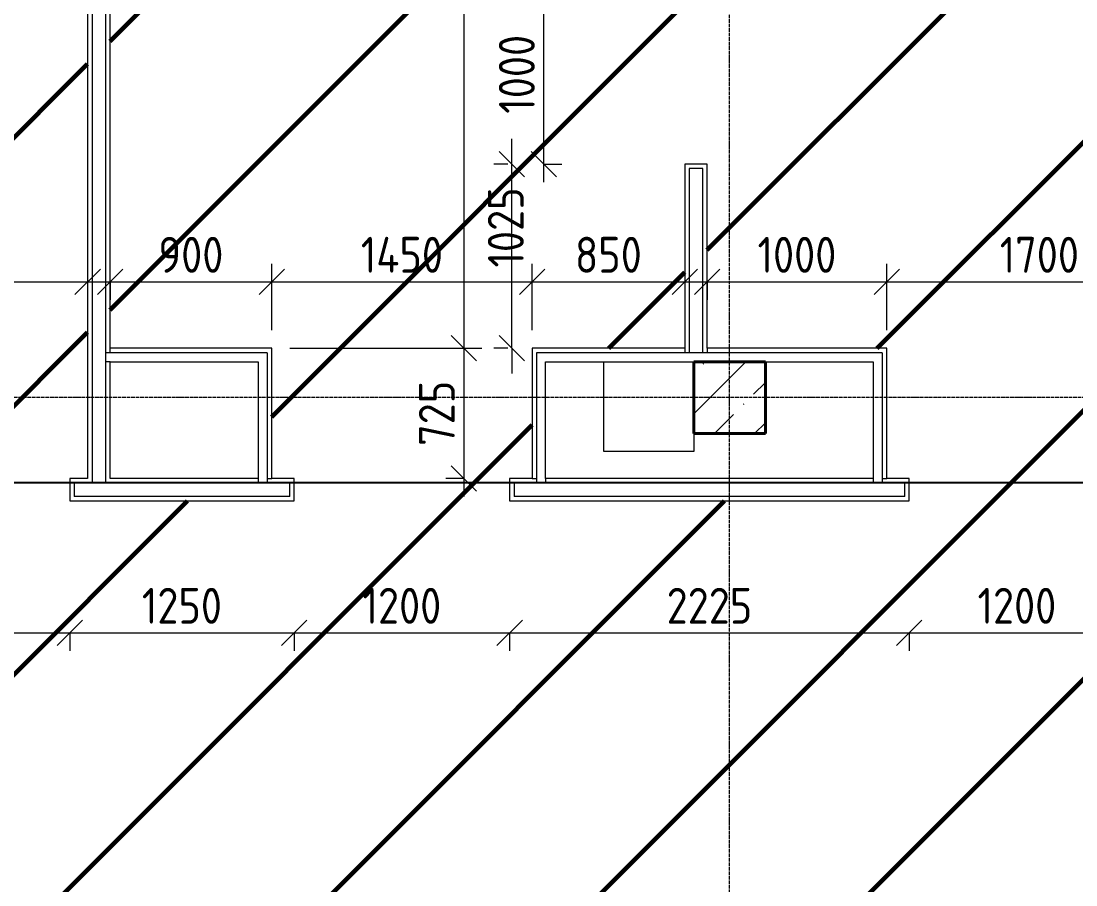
# Model space of a CAD drawing. Header units: millimetres. Extents: x -56773 to 323062, y -262288 to 76460.
# Drawn here: x 51664 to 57538, y -149905 to -145097 of the extents above; entities that cross this region are included whole.
import ezdxf

# ---------------------------------------------------------------- set-up
doc = ezdxf.new("R2010")
doc.units = ezdxf.units.MM
doc.linetypes.add('ADSK_Линия сетки', pattern=[25, 20, -2.5, 0, -2.5])
for name, color, linetype, lineweight in [('1.1)Стяжка керамзит  2 этаж', 5, 'Continuous', 60), ('Несущие колонны', 7, 'Continuous', 18), ('Оси', 7, 'Continuous', 9), ('Перекрытие', 7, 'Continuous', 18), ('Размеры', 7, 'Continuous', 9), ('Стены внутренние', 7, 'Continuous', 18), ('Стены штриховка', 7, 'Continuous', 9)]:
    doc.layers.add(name, color=color, linetype=linetype, lineweight=lineweight)
doc.styles.add('GOST Common_3', font='', dxfattribs={"width": 0.9, "height": 200})
doc.styles.get('GOST Common_3').set_extended_font_data('GOST Common')
doc.dimstyles.new('ADSK_Основной_2_0', dxfattribs={"dimscale": 304.8, "dimtxt": 201.142999, "dimasz": 0.463911, "dimexe": 0.328084, "dimexo": 0.328084, "dimgap": 0.164042, "dimtad": 1, "dimdec": 3, "dimrnd": 0.001, "dimdsep": 46, "dimtxsty": 'GOST Common_3', "dimblk1": 'OBLIQUE', "dimblk2": 'OBLIQUE', "dimsah": 1, "dimcen": 0.09, "dimdle": 0.328084, "dimazin": 2, "dimtfac": 1, "dimtdec": 4, "dimtix": 1, "dimtmove": 0, "dimatfit": 3, "dimfxl": 1, "dimtvp": 1, "dimtolj": 1, "dimtzin": 0, "dimlwd": 20, "dimlwe": 20, "dimarcsym": 2})
doc.dimstyles.new('ADSK_Основной_2_0_2', dxfattribs={"dimscale": 304.8, "dimtxt": 201.142999, "dimasz": 0.463911, "dimexe": 0.328084, "dimexo": 0.328084, "dimgap": 0.164042, "dimtad": 1, "dimdec": 3, "dimrnd": 0.001, "dimdsep": 46, "dimtxsty": 'GOST Common_3', "dimblk1": 'OBLIQUE', "dimblk2": 'OBLIQUE', "dimsah": 1, "dimcen": 0.09, "dimdle": 0.328084, "dimazin": 2, "dimtfac": 1, "dimtdec": 4, "dimtix": 1, "dimtmove": 0, "dimatfit": 3, "dimfxl": 1, "dimtvp": 1, "dimtolj": 1, "dimtzin": 0, "dimlwd": 20, "dimlwe": 20, "dimarcsym": 2})

# ---------------------------------------------------------------- blocks, each defined once
blk = doc.blocks.new('ADSK_КолоннаЖБ_Прямоугольная - 400x400 мм-1807143-Кладочный план 3-го этажа')
at = {"layer": 'Несущие колонны', "lineweight": 40}
for p, q in [((-200, 200), (200, 200)), ((-200, -200), (-200, 200)), ((200, 200), (200, -200)), ((200, -200), (-200, -200))]:
    blk.add_line(p, q, dxfattribs=at)
blk = doc.blocks.new('_Oblique')
at = {"color": 0, "linetype": 'ByBlock', "lineweight": -2}
blk.add_line((-0.5, -0.5), (0.5, 0.5), dxfattribs=at)
blk = doc.blocks.new('*D5700')
at = {"layer": 'Defpoints', "color": 0, "transparency": 16777216}
for p in [(50884.4, -148401.5), (51934.4, -148401.5), (51934.4, -148501.5)]:
    blk.add_point(p, dxfattribs=at)
at = {"layer": 'Размеры', "color": 0, "lineweight": 20, "transparency": 16777216}
for p, q in [((50784.4, -148501.5), (52034.4, -148501.5)), ((50884.4, -148501.5), (50884.4, -148601.5)), ((51934.4, -148501.5), (51934.4, -148601.5))]:
    blk.add_line(p, q, dxfattribs=at)
at = {"layer": 'Размеры', "color": 0, "lineweight": 20, "transparency": 16777216, "xscale": 141.4, "yscale": 141.4, "zscale": 141.4, "rotation": 180}
blk.add_blockref('_Oblique', (50884.4, -148501.5), dxfattribs=at)
at = {"layer": 'Размеры', "color": 0, "lineweight": 20, "transparency": 16777216, "xscale": 141.4, "yscale": 141.4, "zscale": 141.4}
blk.add_blockref('_Oblique', (51934.4, -148501.5), dxfattribs=at)
at = {"layer": 'Размеры', "color": 0, "lineweight": 9, "transparency": 16777216, "insert": (51409.4, -148351.5), "char_height": 200, "width": 560.473, "attachment_point": 5, "style": 'GOST Common_3'}
blk.add_mtext('\\A1;1050', dxfattribs=at)
blk = doc.blocks.new('*D5701')
at = {"layer": 'Defpoints', "color": 0, "transparency": 16777216}
for p in [(51934.4, -148401.5), (53184.4, -148401.5), (53184.4, -148501.5)]:
    blk.add_point(p, dxfattribs=at)
at = {"layer": 'Размеры', "color": 0, "lineweight": 20, "transparency": 16777216}
for p, q in [((51834.4, -148501.5), (53284.4, -148501.5)), ((51934.4, -148501.5), (51934.4, -148601.5)), ((53184.4, -148501.5), (53184.4, -148601.5))]:
    blk.add_line(p, q, dxfattribs=at)
at = {"layer": 'Размеры', "color": 0, "lineweight": 20, "transparency": 16777216, "xscale": 141.4, "yscale": 141.4, "zscale": 141.4, "rotation": 180}
blk.add_blockref('_Oblique', (51934.4, -148501.5), dxfattribs=at)
at = {"layer": 'Размеры', "color": 0, "lineweight": 20, "transparency": 16777216, "xscale": 141.4, "yscale": 141.4, "zscale": 141.4}
blk.add_blockref('_Oblique', (53184.4, -148501.5), dxfattribs=at)
at = {"layer": 'Размеры', "color": 0, "lineweight": 9, "transparency": 16777216, "insert": (52559.4, -148351.5), "char_height": 200, "width": 560.473, "attachment_point": 5, "style": 'GOST Common_3'}
blk.add_mtext('\\A1;1250', dxfattribs=at)
blk = doc.blocks.new('*D5702')
at = {"layer": 'Defpoints', "color": 0, "transparency": 16777216}
for p in [(53184.4, -148401.5), (54384.4, -148401.5), (54384.4, -148501.5)]:
    blk.add_point(p, dxfattribs=at)
at = {"layer": 'Размеры', "color": 0, "lineweight": 20, "transparency": 16777216}
for p, q in [((53084.4, -148501.5), (54484.4, -148501.5)), ((53184.4, -148501.5), (53184.4, -148601.5)), ((54384.4, -148501.5), (54384.4, -148601.5))]:
    blk.add_line(p, q, dxfattribs=at)
at = {"layer": 'Размеры', "color": 0, "lineweight": 20, "transparency": 16777216, "xscale": 141.4, "yscale": 141.4, "zscale": 141.4, "rotation": 180}
blk.add_blockref('_Oblique', (53184.4, -148501.5), dxfattribs=at)
at = {"layer": 'Размеры', "color": 0, "lineweight": 20, "transparency": 16777216, "xscale": 141.4, "yscale": 141.4, "zscale": 141.4}
blk.add_blockref('_Oblique', (54384.4, -148501.5), dxfattribs=at)
at = {"layer": 'Размеры', "color": 0, "lineweight": 9, "transparency": 16777216, "insert": (53784.4, -148351.5), "char_height": 200, "width": 560.473, "attachment_point": 5, "style": 'GOST Common_3'}
blk.add_mtext('\\A1;1200', dxfattribs=at)
blk = doc.blocks.new('*D5703')
at = {"layer": 'Defpoints', "color": 0, "transparency": 16777216}
for p in [(54384.4, -148401.5), (56609.4, -148401.5), (56609.4, -148501.5)]:
    blk.add_point(p, dxfattribs=at)
at = {"layer": 'Размеры', "color": 0, "lineweight": 20, "transparency": 16777216}
for p, q in [((54284.4, -148501.5), (56709.4, -148501.5)), ((54384.4, -148501.5), (54384.4, -148601.5)), ((56609.4, -148501.5), (56609.4, -148601.5))]:
    blk.add_line(p, q, dxfattribs=at)
at = {"layer": 'Размеры', "color": 0, "lineweight": 20, "transparency": 16777216, "xscale": 141.4, "yscale": 141.4, "zscale": 141.4, "rotation": 180}
blk.add_blockref('_Oblique', (54384.4, -148501.5), dxfattribs=at)
at = {"layer": 'Размеры', "color": 0, "lineweight": 20, "transparency": 16777216, "xscale": 141.4, "yscale": 141.4, "zscale": 141.4}
blk.add_blockref('_Oblique', (56609.4, -148501.5), dxfattribs=at)
at = {"layer": 'Размеры', "color": 0, "lineweight": 9, "transparency": 16777216, "insert": (55496.9, -148351.5), "char_height": 200, "width": 605.475, "attachment_point": 5, "style": 'GOST Common_3'}
blk.add_mtext('\\A1;2225', dxfattribs=at)
blk = doc.blocks.new('*D5704')
at = {"layer": 'Defpoints', "color": 0, "transparency": 16777216}
for p in [(56609.4, -148401.5), (57809.4, -148401.5), (57809.4, -148501.5)]:
    blk.add_point(p, dxfattribs=at)
at = {"layer": 'Размеры', "color": 0, "lineweight": 20, "transparency": 16777216}
for p, q in [((56509.4, -148501.5), (57909.4, -148501.5)), ((56609.4, -148501.5), (56609.4, -148601.5)), ((57809.4, -148501.5), (57809.4, -148601.5))]:
    blk.add_line(p, q, dxfattribs=at)
at = {"layer": 'Размеры', "color": 0, "lineweight": 20, "transparency": 16777216, "xscale": 141.4, "yscale": 141.4, "zscale": 141.4, "rotation": 180}
blk.add_blockref('_Oblique', (56609.4, -148501.5), dxfattribs=at)
at = {"layer": 'Размеры', "color": 0, "lineweight": 20, "transparency": 16777216, "xscale": 141.4, "yscale": 141.4, "zscale": 141.4}
blk.add_blockref('_Oblique', (57809.4, -148501.5), dxfattribs=at)
at = {"layer": 'Размеры', "color": 0, "lineweight": 9, "transparency": 16777216, "insert": (57209.4, -148351.5), "char_height": 200, "width": 560.473, "attachment_point": 5, "style": 'GOST Common_3'}
blk.add_mtext('\\A1;1200', dxfattribs=at)
blk = doc.blocks.new('*D5418')
at = {"layer": 'Defpoints', "color": 0, "transparency": 16777216}
for p in [(52034.4, -146447.5), (52034.4, -146547.5), (50784.4, -146917.8)]:
    blk.add_point(p, dxfattribs=at)
at = {"layer": 'Размеры', "color": 0, "lineweight": 20, "transparency": 16777216}
for p, q in [((50784.4, -146817.8), (50784.4, -146447.5)), ((50684.4, -146547.5), (52134.4, -146547.5)), ((52034.4, -146547.5), (52034.4, -146647.5))]:
    blk.add_line(p, q, dxfattribs=at)
at = {"layer": 'Размеры', "color": 0, "lineweight": 20, "transparency": 16777216, "xscale": 141.4, "yscale": 141.4, "zscale": 141.4, "rotation": 180}
blk.add_blockref('_Oblique', (50784.4, -146547.5), dxfattribs=at)
at = {"layer": 'Размеры', "color": 0, "lineweight": 20, "transparency": 16777216, "xscale": 141.4, "yscale": 141.4, "zscale": 141.4}
blk.add_blockref('_Oblique', (52034.4, -146547.5), dxfattribs=at)
at = {"layer": 'Размеры', "color": 0, "lineweight": 9, "transparency": 16777216, "insert": (51409.4, -146397.5), "char_height": 200, "width": 560.473, "attachment_point": 5, "style": 'GOST Common_3'}
blk.add_mtext('\\A1;1250', dxfattribs=at)
blk = doc.blocks.new('*D5419')
at = {"layer": 'Defpoints', "color": 0, "transparency": 16777216}
for p in [(52159.4, -146447.5), (53059.4, -146547.5), (53059.4, -146917.8)]:
    blk.add_point(p, dxfattribs=at)
at = {"layer": 'Размеры', "color": 0, "lineweight": 20, "transparency": 16777216}
for p, q in [((53059.4, -146817.8), (53059.4, -146447.5)), ((52059.4, -146547.5), (53159.4, -146547.5)), ((52159.4, -146547.5), (52159.4, -146647.5))]:
    blk.add_line(p, q, dxfattribs=at)
at = {"layer": 'Размеры', "color": 0, "lineweight": 20, "transparency": 16777216, "xscale": 141.4, "yscale": 141.4, "zscale": 141.4, "rotation": 180}
blk.add_blockref('_Oblique', (52159.4, -146547.5), dxfattribs=at)
at = {"layer": 'Размеры', "color": 0, "lineweight": 20, "transparency": 16777216, "xscale": 141.4, "yscale": 141.4, "zscale": 141.4}
blk.add_blockref('_Oblique', (53059.4, -146547.5), dxfattribs=at)
at = {"layer": 'Размеры', "color": 0, "lineweight": 9, "transparency": 16777216, "insert": (52609.4, -146397.5), "char_height": 200, "width": 454.106, "attachment_point": 5, "style": 'GOST Common_3'}
blk.add_mtext('\\A1;900', dxfattribs=at)
blk = doc.blocks.new('*D5420')
at = {"layer": 'Defpoints', "color": 0, "transparency": 16777216}
for p in [(54509.4, -146547.5), (53059.4, -146917.8), (54509.4, -146917.8)]:
    blk.add_point(p, dxfattribs=at)
at = {"layer": 'Размеры', "color": 0, "lineweight": 20, "transparency": 16777216}
for p, q in [((53059.4, -146817.8), (53059.4, -146447.5)), ((54509.4, -146817.8), (54509.4, -146447.5)), ((52959.4, -146547.5), (54609.4, -146547.5))]:
    blk.add_line(p, q, dxfattribs=at)
at = {"layer": 'Размеры', "color": 0, "lineweight": 20, "transparency": 16777216, "xscale": 141.4, "yscale": 141.4, "zscale": 141.4, "rotation": 180}
blk.add_blockref('_Oblique', (53059.4, -146547.5), dxfattribs=at)
at = {"layer": 'Размеры', "color": 0, "lineweight": 20, "transparency": 16777216, "xscale": 141.4, "yscale": 141.4, "zscale": 141.4}
blk.add_blockref('_Oblique', (54509.4, -146547.5), dxfattribs=at)
at = {"layer": 'Размеры', "color": 0, "lineweight": 9, "transparency": 16777216, "insert": (53784.4, -146397.5), "char_height": 200, "width": 580.928, "attachment_point": 5, "style": 'GOST Common_3'}
blk.add_mtext('\\A1;1450', dxfattribs=at)
blk = doc.blocks.new('*D5421')
at = {"layer": 'Defpoints', "color": 0, "transparency": 16777216}
for p in [(55359.4, -146447.5), (55359.4, -146547.5), (54509.4, -146917.8)]:
    blk.add_point(p, dxfattribs=at)
at = {"layer": 'Размеры', "color": 0, "lineweight": 20, "transparency": 16777216}
for p, q in [((54509.4, -146817.8), (54509.4, -146447.5)), ((54409.4, -146547.5), (55459.4, -146547.5)), ((55359.4, -146547.5), (55359.4, -146647.5))]:
    blk.add_line(p, q, dxfattribs=at)
at = {"layer": 'Размеры', "color": 0, "lineweight": 20, "transparency": 16777216, "xscale": 141.4, "yscale": 141.4, "zscale": 141.4, "rotation": 180}
blk.add_blockref('_Oblique', (54509.4, -146547.5), dxfattribs=at)
at = {"layer": 'Размеры', "color": 0, "lineweight": 20, "transparency": 16777216, "xscale": 141.4, "yscale": 141.4, "zscale": 141.4}
blk.add_blockref('_Oblique', (55359.4, -146547.5), dxfattribs=at)
at = {"layer": 'Размеры', "color": 0, "lineweight": 9, "transparency": 16777216, "insert": (54934.4, -146397.5), "char_height": 200, "width": 454.106, "attachment_point": 5, "style": 'GOST Common_3'}
blk.add_mtext('\\A1;850', dxfattribs=at)
blk = doc.blocks.new('*D5422')
at = {"layer": 'Defpoints', "color": 0, "transparency": 16777216}
for p in [(54228.8, -141242.8), (53059.4, -146917.8), (54128.9, -146917.8)]:
    blk.add_point(p, dxfattribs=at)
at = {"layer": 'Размеры', "color": 0, "lineweight": 20, "transparency": 16777216}
for p, q in [((54128.9, -141142.8), (54128.9, -147017.8)), ((54128.8, -141242.8), (54028.9, -141242.8)), ((53159.4, -146917.8), (54228.9, -146917.8))]:
    blk.add_line(p, q, dxfattribs=at)
at = {"layer": 'Размеры', "color": 0, "lineweight": 20, "transparency": 16777216, "xscale": 141.4, "yscale": 141.4, "zscale": 141.4}
for p, rotation in [((54128.9, -141242.8), 90), ((54128.9, -146917.8), 270)]:
    blk.add_blockref('_Oblique', p, dxfattribs=dict(at, rotation=rotation))
at = {"layer": 'Размеры', "color": 0, "lineweight": 9, "transparency": 16777216, "insert": (53978.9, -144080.3), "char_height": 200, "width": 605.475, "attachment_point": 5, "rotation": 90, "style": 'GOST Common_3'}
blk.add_mtext('\\A1;5675', dxfattribs=at)
blk = doc.blocks.new('*D5423')
at = {"layer": 'Defpoints', "color": 0, "transparency": 16777216}
for p in [(53059.4, -146917.8), (54128.9, -147642.8), (54228.8, -147642.8)]:
    blk.add_point(p, dxfattribs=at)
at = {"layer": 'Размеры', "color": 0, "lineweight": 20, "transparency": 16777216}
for p, q in [((54128.9, -146817.8), (54128.9, -147742.8)), ((53159.4, -146917.8), (54228.9, -146917.8)), ((54128.8, -147642.8), (54028.9, -147642.8))]:
    blk.add_line(p, q, dxfattribs=at)
at = {"layer": 'Размеры', "color": 0, "lineweight": 20, "transparency": 16777216, "xscale": 141.4, "yscale": 141.4, "zscale": 141.4}
for p, rotation in [((54128.9, -146917.8), 90), ((54128.9, -147642.8), 270)]:
    blk.add_blockref('_Oblique', p, dxfattribs=dict(at, rotation=rotation))
at = {"layer": 'Размеры', "color": 0, "lineweight": 9, "transparency": 16777216, "insert": (53978.9, -147280.3), "char_height": 200, "width": 454.106, "attachment_point": 5, "rotation": 90, "style": 'GOST Common_3'}
blk.add_mtext('\\A1;725', dxfattribs=at)
blk = doc.blocks.new('*D5424')
at = {"layer": 'Defpoints', "color": 0, "transparency": 16777216}
for p in [(54396.3, -145892.8), (54474.4, -145892.8), (54474.4, -146917.8)]:
    blk.add_point(p, dxfattribs=at)
at = {"layer": 'Размеры', "color": 0, "lineweight": 20, "transparency": 16777216}
for p, q in [((54396.3, -145892.8), (54396.3, -145751.4)), ((54374.4, -145892.8), (54296.3, -145892.8)), ((54396.3, -146917.8), (54396.3, -145892.8)), ((54374.4, -146917.8), (54296.3, -146917.8)), ((54396.3, -146917.8), (54396.3, -147059.2))]:
    blk.add_line(p, q, dxfattribs=at)
at = {"layer": 'Размеры', "color": 0, "lineweight": 20, "transparency": 16777216, "xscale": 141.4, "yscale": 141.4, "zscale": 141.4}
for p, rotation in [((54396.3, -145892.8), 270), ((54396.3, -146917.8), 90)]:
    blk.add_blockref('_Oblique', p, dxfattribs=dict(at, rotation=rotation))
at = {"layer": 'Размеры', "color": 0, "lineweight": 9, "transparency": 16777216, "insert": (54263, -146468.4), "char_height": 200, "width": 560.473, "attachment_point": 1, "rotation": 90, "line_spacing_factor": 1.022761, "style": 'GOST Common_3'}
blk.add_mtext('\\A1;1025', dxfattribs=at)
blk = doc.blocks.new('*D5425')
at = {"layer": 'Defpoints', "color": 0, "transparency": 16777216}
for p in [(54474.4, -144892.8), (54574.3, -144892.8), (54474.4, -145892.8)]:
    blk.add_point(p, dxfattribs=at)
at = {"layer": 'Размеры', "color": 0, "lineweight": 20, "transparency": 16777216}
for p, q in [((54574.3, -145992.8), (54574.3, -144792.8)), ((54574.4, -144892.8), (54674.3, -144892.8)), ((54574.4, -145892.8), (54674.3, -145892.8))]:
    blk.add_line(p, q, dxfattribs=at)
at = {"layer": 'Размеры', "color": 0, "lineweight": 20, "transparency": 16777216, "xscale": 141.4, "yscale": 141.4, "zscale": 141.4}
for p, rotation in [((54574.3, -144892.8), 90), ((54574.3, -145892.8), 270)]:
    blk.add_blockref('_Oblique', p, dxfattribs=dict(at, rotation=rotation))
at = {"layer": 'Размеры', "color": 0, "lineweight": 9, "transparency": 16777216, "insert": (54424.3, -145392.8), "char_height": 200, "width": 560.473, "attachment_point": 5, "rotation": 90, "style": 'GOST Common_3'}
blk.add_mtext('\\A1;1000', dxfattribs=at)
blk = doc.blocks.new('*D5427')
at = {"layer": 'Defpoints', "color": 0, "transparency": 16777216}
for p in [(55484.4, -146447.5), (56484.4, -146547.5), (56484.4, -146917.8)]:
    blk.add_point(p, dxfattribs=at)
at = {"layer": 'Размеры', "color": 0, "lineweight": 20, "transparency": 16777216}
for p, q in [((56484.4, -146817.8), (56484.4, -146447.5)), ((55384.4, -146547.5), (56584.4, -146547.5)), ((55484.4, -146547.5), (55484.4, -146647.5))]:
    blk.add_line(p, q, dxfattribs=at)
at = {"layer": 'Размеры', "color": 0, "lineweight": 20, "transparency": 16777216, "xscale": 141.4, "yscale": 141.4, "zscale": 141.4, "rotation": 180}
blk.add_blockref('_Oblique', (55484.4, -146547.5), dxfattribs=at)
at = {"layer": 'Размеры', "color": 0, "lineweight": 20, "transparency": 16777216, "xscale": 141.4, "yscale": 141.4, "zscale": 141.4}
blk.add_blockref('_Oblique', (56484.4, -146547.5), dxfattribs=at)
at = {"layer": 'Размеры', "color": 0, "lineweight": 9, "transparency": 16777216, "insert": (55984.4, -146397.5), "char_height": 200, "width": 560.473, "attachment_point": 5, "style": 'GOST Common_3'}
blk.add_mtext('\\A1;1000', dxfattribs=at)
blk = doc.blocks.new('*D5428')
at = {"layer": 'Defpoints', "color": 0, "transparency": 16777216}
for p in [(58184.4, -146447.5), (58184.4, -146547.5), (56484.4, -146917.8)]:
    blk.add_point(p, dxfattribs=at)
at = {"layer": 'Размеры', "color": 0, "lineweight": 20, "transparency": 16777216}
for p, q in [((56484.4, -146817.8), (56484.4, -146447.5)), ((56384.4, -146547.5), (58284.4, -146547.5)), ((58184.4, -146547.5), (58184.4, -146647.5))]:
    blk.add_line(p, q, dxfattribs=at)
at = {"layer": 'Размеры', "color": 0, "lineweight": 20, "transparency": 16777216, "xscale": 141.4, "yscale": 141.4, "zscale": 141.4, "rotation": 180}
blk.add_blockref('_Oblique', (56484.4, -146547.5), dxfattribs=at)
at = {"layer": 'Размеры', "color": 0, "lineweight": 20, "transparency": 16777216, "xscale": 141.4, "yscale": 141.4, "zscale": 141.4}
blk.add_blockref('_Oblique', (58184.4, -146547.5), dxfattribs=at)
at = {"layer": 'Размеры', "color": 0, "lineweight": 9, "transparency": 16777216, "insert": (57334.4, -146397.5), "char_height": 200, "width": 560.473, "attachment_point": 5, "style": 'GOST Common_3'}
blk.add_mtext('\\A1;1700', dxfattribs=at)

msp = doc.modelspace()

# ---------------------------------------------------------------- hatches: boundary and pattern name
at = {"layer": '1.1)Стяжка керамзит  2 этаж', "transparency": 33554687}
h = msp.add_hatch(dxfattribs=at)
h.set_pattern_fill('ANSI31', color=5, scale=333)
h.paths.add_polyline_path([(61559.3615, -148542.7816), (61559.3615, -147767.7816), (60034.3615, -147767.7816), (60034.3615, -147642.7816), (60209.3615, -147642.7816), (60209.3615, -146917.7816), (61559.3615, -146917.7816), (61559.3615, -146392.7816), (61559.3615, -144742.7816), (61559.3615, -141392.7816), (61409.3615, -141392.7816), (61409.3615, -141242.7816), (60809.3615, -141242.7816), (59159.3615, -141242.7816), (58309.3615, -141242.7816), (58309.3615, -145317.7816), (58184.3615, -145317.7816), (58184.3615, -141242.7816), (58009.3615, -141242.7816), (56359.3615, -141242.7816), (55809.3615, -141242.7816), (55809.3615, -141392.7816), (55484.3615, -141392.7816), (55484.3615, -144892.7816), (55359.3615, -144892.7816), (55359.3615, -141242.7816), (54809.3615, -141242.7816), (53159.3615, -141242.7816), (52159.3615, -141242.7816), (52159.3615, -146917.7816), (53059.3615, -146917.7816), (53059.3615, -147642.7816), (53184.3615, -147642.7816), (53184.3615, -147767.7816), (51934.3615, -147767.7816), (51934.3615, -147642.7816), (52034.3615, -147642.7816), (52034.3615, -141242.7816), (50359.3615, -141242.7816), (49709.3615, -141242.7816), (49709.3615, -146917.7816), (50784.3615, -146917.7816), (50784.3615, -147642.7816), (50884.3615, -147642.7816), (50884.3615, -147767.7816), (50234.3615, -147767.7816), (50234.3615, -147992.7816), (48296.5102, -147992.7816), (48296.5102, -151017.7816), (50734.3615, -151017.7816), (50734.3615, -151142.7816), (51934.3615, -151142.7816), (51934.3615, -151017.7816), (53159.3615, -151017.7816), (53159.3615, -151142.7816), (54359.3615, -151142.7816), (54359.3615, -151017.7816), (57334.3615, -151017.7816), (57334.3615, -154417.7816), (57509.3615, -154417.7816), (57509.3615, -154542.7816), (58709.3615, -154542.7816), (58709.3615, -154417.7816), (61559.3615, -154417.7816), (61559.3615, -153992.7816), (61559.3615, -152342.7816), (61559.3615, -151792.7816), (61409.3615, -151792.7816), (61409.3615, -151392.7816), (61559.3615, -151392.7816), (61559.3615, -150192.7816)])
h.paths.add_polyline_path([(54384.3615, -147767.7816), (54384.3615, -147642.7816), (54509.3615, -147642.7816), (54509.3615, -146917.7816), (55359.3615, -146917.7816), (55359.3615, -145892.7816), (55484.3615, -145892.7816), (55484.3615, -146917.7816), (56484.3615, -146917.7816), (56484.3615, -147642.7816), (56609.3615, -147642.7816), (56609.3615, -147767.7816)], flags=16)
h.paths.add_polyline_path([(54409.3615, -147742.7816), (54409.3615, -147667.7816), (54534.3615, -147667.7816), (54534.3615, -146942.7816), (55384.3615, -146942.7816), (55384.3615, -145917.7816), (55459.3615, -145917.7816), (55459.3615, -146942.7816), (56459.3615, -146942.7816), (56459.3615, -147667.7816), (56584.3615, -147667.7816), (56584.3615, -147742.7816)], flags=0)
h.paths.add_polyline_path([(54584.3615, -147642.7816), (54584.3615, -146992.7816), (56409.3615, -146992.7816), (56409.3615, -147642.7816)], flags=0)
h.paths.add_polyline_path([(55409.3615, -147392.7816), (55409.3615, -146992.7816), (55809.3615, -146992.7816), (55809.3615, -147392.7816)], flags=0)
h.paths.add_polyline_path([(57809.3615, -147767.7816), (57809.3615, -147642.7816), (58184.3615, -147642.7816), (58184.3615, -146317.7816), (58309.3615, -146317.7816), (58309.3615, -147642.7816), (58834.3615, -147642.7816), (58834.3615, -147767.7816)], flags=16)
h.paths.add_polyline_path([(57834.3615, -147742.7816), (57834.3615, -147667.7816), (58209.3615, -147667.7816), (58209.3615, -146342.7816), (58284.3615, -146342.7816), (58284.3615, -147667.7816), (58809.3615, -147667.7816), (58809.3615, -147742.7816)], flags=0)
h.paths.add_polyline_path([(61868.8804, -153248.025), (61868.8804, -152694.4535), (61493.8804, -152694.4535), (61493.8804, -153248.025)], flags=9)
h.paths.add_polyline_path([(61868.8804, -153605.2125), (61868.8804, -153073.0696), (61493.8804, -153073.0696), (61493.8804, -153605.2125)], flags=9)
h.paths.add_polyline_path([(61868.8804, -149448.025), (61868.8804, -148894.4535), (61493.8804, -148894.4535), (61493.8804, -149448.025)], flags=9)
h.paths.add_polyline_path([(61868.8804, -149805.2125), (61868.8804, -149273.0696), (61493.8804, -149273.0696), (61493.8804, -149805.2125)], flags=9)
h.paths.add_polyline_path([(61868.8804, -145648.025), (61868.8804, -145094.4535), (61493.8804, -145094.4535), (61493.8804, -145648.025)], flags=9)
h.paths.add_polyline_path([(61868.8804, -146005.2125), (61868.8804, -145473.0696), (61493.8804, -145473.0696), (61493.8804, -146005.2125)], flags=9)
at = {"layer": 'Несущие колонны', "lineweight": 9}
h = msp.add_hatch(dxfattribs=at)
h.set_pattern_fill('FP_1', color=256, style=0, pattern_type=2)
h.set_pattern_definition([(45, (9.36, -150597.75), (-224.5064, 224.5064), []), (45, (233.87, -150597.75), (-224.5064, 224.5064), [396.875, -79.375, 3.353, -76.022])])
h.paths.add_polyline_path([(55554.1792, -147392.7816), (55809.3615, -147392.7816), (55809.3615, -146992.7816), (55409.3615, -146992.7816), (55409.3615, -147392.7816)])

# ---------------------------------------------------------------- linework, layer by layer
msp.add_lwpolyline([(61559.3615, -147667.7816), (49609.3615, -147667.7816), (49609.3615, -141242.7816), (61559.3615, -141242.7816)], close=True)
for p, q in [((55809.3615, -146992.7816), (55409.3615, -146992.7816)), ((55409.3615, -146992.7816), (55409.3615, -147392.7816)), ((55809.3615, -147392.7816), (55809.3615, -146992.7816)), ((55409.3615, -147392.7816), (55809.3615, -147392.7816))]:
    msp.add_line(p, q, dxfattribs=at)
at = {"layer": 'Оси', "linetype": 'ADSK_Линия сетки', "lineweight": 5}
for p, q in [((55609.3615, -161571.6329), (55609.3615, -140570.3055)), ((62587.9153, -147192.7816), (-25230.7352, -147192.7816))]:
    msp.add_line(p, q, dxfattribs=at)
at = {"layer": 'Перекрытие'}
for p, q in [((54909.3615, -147492.7816), (54909.3615, -146992.7816)), ((55409.3615, -147392.7816), (55409.3615, -147492.7816)), ((55409.3615, -147492.7816), (54909.3615, -147492.7816))]:
    msp.add_line(p, q, dxfattribs=at)
at = {"layer": 'Стены внутренние', "lineweight": 5}
for p, q in [((52034.3615, -141242.7816), (52034.3615, -147642.7816)), ((52159.3615, -146917.7816), (52159.3615, -141242.7816)), ((55484.3615, -145892.7816), (55359.3615, -145892.7816)), ((55359.3615, -145892.7816), (55359.3615, -146917.7816)), ((55484.3615, -146917.7816), (55484.3615, -145892.7816)), ((53059.3615, -146917.7816), (52159.3615, -146917.7816)), ((53059.3615, -147642.7816), (53059.3615, -146917.7816)), ((55359.3615, -146917.7816), (54509.3615, -146917.7816)), ((54509.3615, -146917.7816), (54509.3615, -147642.7816)), ((56484.3615, -146917.7816), (55484.3615, -146917.7816)), ((56484.3615, -147642.7816), (56484.3615, -146917.7816)), ((52159.3615, -147642.7816), (52159.3615, -146992.7816)), ((52159.3615, -146992.7816), (52984.3615, -146992.7816)), ((52984.3615, -146992.7816), (52984.3615, -147642.7816)), ((54584.3615, -146992.7816), (56409.3615, -146992.7816)), ((54584.3615, -147642.7816), (54584.3615, -146992.7816)), ((56409.3615, -146992.7816), (56409.3615, -147642.7816)), ((52034.3615, -147642.7816), (51934.3615, -147642.7816)), ((51934.3615, -147642.7816), (51934.3615, -147767.7816)), ((52984.3615, -147642.7816), (52159.3615, -147642.7816)), ((53184.3615, -147642.7816), (53059.3615, -147642.7816)), ((53184.3615, -147767.7816), (53184.3615, -147642.7816)), ((54509.3615, -147642.7816), (54384.3615, -147642.7816)), ((54384.3615, -147642.7816), (54384.3615, -147767.7816)), ((56409.3615, -147642.7816), (54584.3615, -147642.7816)), ((56609.3615, -147642.7816), (56484.3615, -147642.7816)), ((56609.3615, -147767.7816), (56609.3615, -147642.7816)), ((51934.3615, -147767.7816), (53184.3615, -147767.7816)), ((54384.3615, -147767.7816), (56609.3615, -147767.7816))]:
    msp.add_line(p, q, dxfattribs=at)
at = {"layer": 'Стены штриховка', "lineweight": 9}
for p, q in [((52059.3615, -141242.7816), (52059.3615, -147667.7816)), ((52134.3615, -141242.7816), (52134.3615, -147667.7816)), ((55459.3615, -145917.7816), (55384.3615, -145917.7816)), ((55384.3615, -145917.7816), (55384.3615, -146942.7816)), ((55459.3615, -146942.7816), (55459.3615, -145917.7816)), ((53034.3615, -146942.7816), (52134.3615, -146942.7816)), ((52159.3615, -146942.7816), (52159.3615, -146917.7816)), ((53034.3615, -146942.7816), (53034.3615, -147667.7816)), ((56459.3615, -146942.7816), (54534.3615, -146942.7816)), ((54534.3615, -146942.7816), (54534.3615, -147667.7816)), ((55359.3615, -146917.7816), (55359.3615, -146942.7816)), ((55484.3615, -146917.7816), (55484.3615, -146942.7816)), ((56459.3615, -146942.7816), (56459.3615, -147667.7816)), ((52159.3615, -146992.7816), (52134.3615, -146992.7816)), ((52059.3615, -147667.7816), (51959.3615, -147667.7816)), ((51959.3615, -147667.7816), (51959.3615, -147742.7816)), ((53159.3615, -147667.7816), (52134.3615, -147667.7816)), ((52984.3615, -147642.7816), (52984.3615, -147667.7816)), ((53034.3615, -147642.7816), (53059.3615, -147642.7816)), ((53159.3615, -147742.7816), (53159.3615, -147667.7816)), ((56584.3615, -147667.7816), (54409.3615, -147667.7816)), ((54409.3615, -147667.7816), (54409.3615, -147742.7816)), ((54509.3615, -147642.7816), (54534.3615, -147642.7816)), ((54584.3615, -147642.7816), (54584.3615, -147667.7816)), ((56409.3615, -147642.7816), (56409.3615, -147667.7816)), ((56459.3615, -147642.7816), (56484.3615, -147642.7816)), ((56584.3615, -147742.7816), (56584.3615, -147667.7816)), ((53159.3615, -147742.7816), (51959.3615, -147742.7816)), ((56584.3615, -147742.7816), (54409.3615, -147742.7816))]:
    msp.add_line(p, q, dxfattribs=at)

# ---------------------------------------------------------------- block references
at = {"layer": 'Несущие колонны', "lineweight": 40, "rotation": 89.9999999999999}
msp.add_blockref('ADSK_КолоннаЖБ_Прямоугольная - 400x400 мм-1807143-Кладочный план 3-го этажа', (55609.3615, -147192.7816), dxfattribs=at)

# ---------------------------------------------------------------- dimensions: what is measured, and where the dimension line sits
at = {"layer": 'Размеры', "lineweight": 9}
for base, p1, p2, override, picture, middle in [((54128.8593, -146917.7816), (54228.8442, -141242.7816), (53059.3615, -146917.7816), {"dimpost": '<>', "dimfxl": 5794.248419}, '*D5422', (53978.8593, -144080.2816)), ((54574.3477, -144892.7816), (54474.3628, -145892.7816), (54474.3628, -144892.7816), {"dimpost": '<>', "dimfxl": 1000}, '*D5425', (54424.3477, -145392.7816)), ((54128.8593, -147642.7816), (53059.3615, -146917.7816), (54228.8442, -147642.7816), {"dimpost": '<>', "dimfxl": 1375.977738}, '*D5423', (53978.8593, -147280.2816))]:
    dim = msp.add_linear_dim(base=base, p1=p1, p2=p2, angle=90, dimstyle='ADSK_Основной_2_0_2', override=override, dxfattribs=at)
    dim.commit()
    dim.dimension.update_dxf_attribs({"geometry": picture, "text_midpoint": middle})
dim = msp.add_linear_dim(base=(54396.3154, -145892.7816), p1=(54474.3628, -146917.7816), p2=(54474.3628, -145892.7816), angle=90, dimstyle='ADSK_Основной_2_0', override={"dimpost": '<>', "dimfxl": 1025}, dxfattribs=at)
dim.commit()
dim.dimension.update_dxf_attribs({"geometry": '*D5424', "text_midpoint": (54396.3154, -146188.2076), "dimtype": 160, "text_rotation": 90})
for base, p1, p2, override, picture, middle in [((52034.3615, -146547.4705), (50784.3615, -146917.7816), (52034.3615, -146447.4856), {"dimpost": '<>', "dimfxl": 1335.544211}, '*D5418', (51409.3615, -146397.4705)), ((53059.3615, -146547.4705), (52159.3615, -146447.4856), (53059.3615, -146917.7816), {"dimpost": '<>', "dimfxl": 1015.469517}, '*D5419', (52609.3615, -146397.4705)), ((54509.3615, -146547.4705), (53059.3615, -146917.7816), (54509.3615, -146917.7816), {"dimpost": '<>', "dimfxl": 1450}, '*D5420', (53784.3615, -146397.4705)), ((55359.3615, -146547.4705), (54509.3615, -146917.7816), (55359.3615, -146447.4856), {"dimpost": '<>', "dimfxl": 971.431078}, '*D5421', (54934.3615, -146397.4705)), ((56484.3615, -146547.4705), (55484.3615, -146447.4856), (56484.3615, -146917.7816), {"dimpost": '<>', "dimfxl": 1105.069382}, '*D5427', (55984.3615, -146397.4705)), ((58184.3615, -146547.4705), (56484.3615, -146917.7816), (58184.3615, -146447.4856), {"dimpost": '<>', "dimfxl": 1763.853265}, '*D5428', (57334.3615, -146397.4705)), ((51934.3615, -148501.5041), (50884.3615, -148401.5192), (51934.3615, -148401.5192), {"dimpost": '<>', "dimfxl": 1050}, '*D5700', (51409.3615, -148351.5041)), ((53184.3615, -148501.5041), (51934.3615, -148401.5192), (53184.3615, -148401.5192), {"dimpost": '<>', "dimfxl": 1250}, '*D5701', (52559.3615, -148351.5041)), ((54384.3615, -148501.5041), (53184.3615, -148401.5192), (54384.3615, -148401.5192), {"dimpost": '<>', "dimfxl": 1200}, '*D5702', (53784.3615, -148351.5041)), ((56609.3615, -148501.5041), (54384.3615, -148401.5192), (56609.3615, -148401.5192), {"dimpost": '<>', "dimfxl": 2225}, '*D5703', (55496.8615, -148351.5041)), ((57809.3615, -148501.5041), (56609.3615, -148401.5192), (57809.3615, -148401.5192), {"dimpost": '<>', "dimfxl": 1200}, '*D5704', (57209.3615, -148351.5041))]:
    dim = msp.add_linear_dim(base=base, p1=p1, p2=p2, dimstyle='ADSK_Основной_2_0_2', override=override, dxfattribs=at)
    dim.commit()
    dim.dimension.update_dxf_attribs({"geometry": picture, "text_midpoint": middle})

doc.saveas('drawing.dxf')
